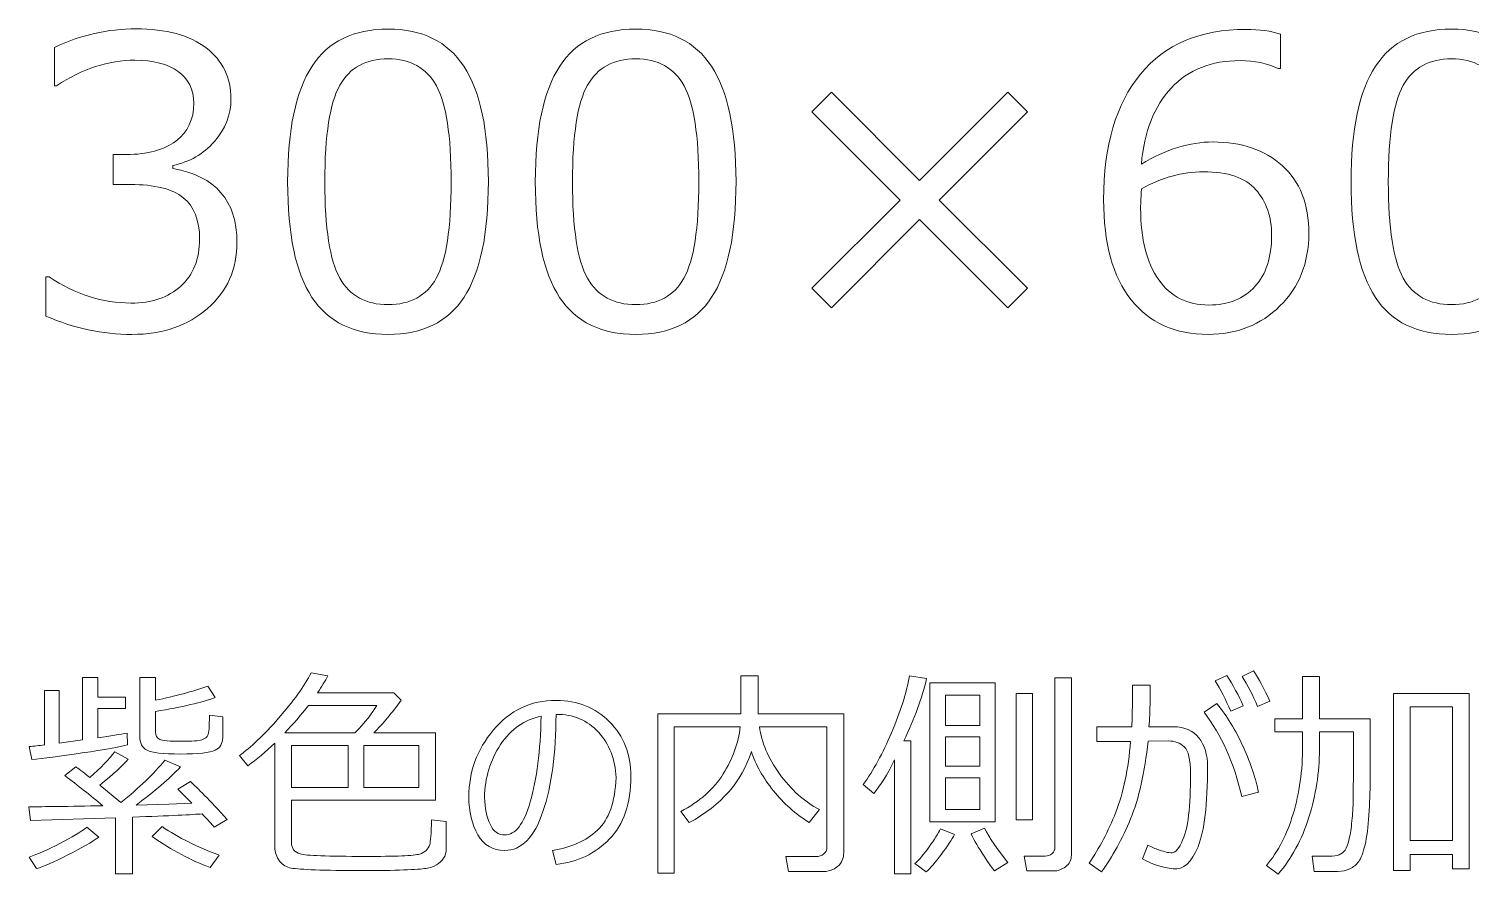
# Model space of a CAD drawing. Extents: x 0 to 812, y 0 to 300.
# Drawn here: x 605.28 to 637.84, y 279.75 to 298.82 of the extents above; entities that cross this region are included whole.
import ezdxf

# ---------------------------------------------------------------- set-up
doc = ezdxf.new("R2010")
doc.units = 0
doc.header["$MEASUREMENT"] = 0
doc.layers.add('TEMPLATE', color=216, linetype='CONTINUOUS', true_color=0x4c004c)

# ---------------------------------------------------------------- blocks, each defined once
blk = doc.blocks.new('block 3')
at = {"layer": 'TEMPLATE', "color": 214, "lineweight": 9, "true_color": 0x7f007f}
for points in [[(627.821, -7.03), (627.378, -7.474), (625.387, -5.479), (623.396, -7.474), (622.952, -7.03), (624.948, -5.039), (622.952, -3.048), (623.396, -2.604), (625.387, -4.6), (627.378, -2.604), (627.821, -3.048), (625.826, -5.039), (627.821, -7.03)], [(627.095, -19.071), (625.62, -19.071), (625.62, -15.934), (627.095, -15.934), (627.095, -19.071)], [(626.748, -16.893), (626.748, -16.21), (625.969, -16.21), (625.969, -16.893), (626.748, -16.893)], [(627.932, -19.024), (627.563, -19.024), (627.563, -16.175), (627.932, -16.175), (627.932, -19.024)], [(637.412, -19.806), (636.462, -19.806), (636.462, -20.167), (636.081, -20.167), (636.081, -16.171), (637.793, -16.171), (637.793, -20.133), (637.412, -20.133), (637.412, -19.806)], [(636.462, -19.488), (637.412, -19.488), (637.412, -16.476), (636.462, -16.476), (636.462, -19.488)], [(626.748, -17.816), (626.748, -17.15), (625.969, -17.15), (625.969, -17.816), (626.748, -17.816)], [(612.485, -18.292), (612.485, -17.35), (611.209, -17.35), (611.209, -18.292), (612.485, -18.292)], [(612.842, -17.35), (612.842, -18.292), (614.082, -18.292), (614.082, -17.35), (612.842, -17.35)], [(626.748, -18.077), (625.969, -18.077), (625.969, -18.79), (626.748, -18.79), (626.748, -18.077)]]:
    blk.add_lwpolyline(points, dxfattribs=at)
for points, knots in [([(605.668, -7.658), (605.668, -7.658), (605.668, -6.775), (605.668, -6.775), (605.668, -6.775), (605.738, -6.775), (605.738, -6.775), (606.333, -7.168), (606.948, -7.364), (607.584, -7.364), (608.053, -7.364), (608.429, -7.236), (608.711, -6.981), (608.994, -6.727), (609.135, -6.372), (609.135, -5.918), (609.135, -5.496), (609.012, -5.186), (608.766, -4.986), (608.52, -4.787), (608.122, -4.688), (607.571, -4.688), (607.571, -4.688), (607.184, -4.688), (607.184, -4.688), (607.184, -4.688), (607.184, -4.011), (607.184, -4.011), (607.184, -4.011), (607.483, -4.011), (607.483, -4.011), (607.958, -4.011), (608.33, -3.91), (608.599, -3.708), (608.869, -3.505), (609.004, -3.221), (609.004, -2.855), (609.004, -2.545), (608.885, -2.305), (608.65, -2.136), (608.414, -1.968), (608.089, -1.884), (607.676, -1.884), (607.082, -1.884), (606.491, -2.076), (605.905, -2.459), (605.905, -2.459), (605.857, -2.459), (605.857, -2.459), (605.857, -2.459), (605.857, -1.594), (605.857, -1.594), (606.449, -1.316), (607.063, -1.176), (607.698, -1.176), (608.381, -1.176), (608.909, -1.319), (609.283, -1.605), (609.656, -1.89), (609.843, -2.277), (609.843, -2.763), (609.843, -3.12), (609.718, -3.439), (609.469, -3.721), (609.22, -4.002), (608.908, -4.181), (608.533, -4.257), (608.533, -4.257), (608.533, -4.327), (608.533, -4.327), (609.497, -4.5), (609.979, -5.055), (609.979, -5.993), (609.979, -6.599), (609.758, -7.097), (609.315, -7.487), (608.873, -7.877), (608.303, -8.071), (607.606, -8.071), (606.941, -8.071), (606.295, -7.934), (605.668, -7.658)], [0, 0, 0, 0, 1, 1, 1, 2, 2, 2, 3, 3, 3, 4, 4, 4, 5, 5, 5, 6, 6, 6, 7, 7, 7, 8, 8, 8, 9, 9, 9, 10, 10, 10, 11, 11, 11, 12, 12, 12, 13, 13, 13, 14, 14, 14, 15, 15, 15, 16, 16, 16, 17, 17, 17, 18, 18, 18, 19, 19, 19, 20, 20, 20, 21, 21, 21, 22, 22, 22, 23, 23, 23, 24, 24, 24, 25, 25, 25, 26, 26, 26, 27, 27, 27, 27]), ([(613.39, -8.071), (612.61, -8.071), (612.037, -7.793), (611.671, -7.236), (611.305, -6.68), (611.122, -5.811), (611.122, -4.63), (611.122, -3.45), (611.306, -2.58), (611.673, -2.02), (612.041, -1.461), (612.613, -1.181), (613.39, -1.181), (614.16, -1.181), (614.73, -1.461), (615.099, -2.022), (615.468, -2.583), (615.653, -3.45), (615.653, -4.622), (615.653, -5.805), (615.469, -6.676), (615.103, -7.234), (614.737, -7.792), (614.166, -8.071), (613.39, -8.071)], [0, 0, 0, 0, 1, 1, 1, 2, 2, 2, 3, 3, 3, 4, 4, 4, 5, 5, 5, 6, 6, 6, 7, 7, 7, 8, 8, 8, 8]), ([(618.98, -8.071), (618.2, -8.071), (617.627, -7.793), (617.261, -7.236), (616.895, -6.68), (616.712, -5.811), (616.712, -4.63), (616.712, -3.45), (616.896, -2.58), (617.263, -2.02), (617.631, -1.461), (618.203, -1.181), (618.98, -1.181), (619.75, -1.181), (620.32, -1.461), (620.689, -2.022), (621.058, -2.583), (621.243, -3.45), (621.243, -4.622), (621.243, -5.805), (621.059, -6.676), (620.693, -7.234), (620.327, -7.792), (619.756, -8.071), (618.98, -8.071)], [0, 0, 0, 0, 1, 1, 1, 2, 2, 2, 3, 3, 3, 4, 4, 4, 5, 5, 5, 6, 6, 6, 7, 7, 7, 8, 8, 8, 8]), ([(633.534, -1.295), (633.534, -1.295), (633.534, -2.073), (633.534, -2.073), (633.534, -2.073), (633.481, -2.073), (633.481, -2.073), (633.235, -1.953), (632.948, -1.893), (632.62, -1.893), (631.973, -1.893), (631.456, -2.098), (631.069, -2.51), (630.682, -2.922), (630.457, -3.494), (630.392, -4.226), (630.946, -3.895), (631.485, -3.729), (632.009, -3.729), (632.651, -3.729), (633.172, -3.907), (633.572, -4.263), (633.972, -4.619), (634.171, -5.13), (634.171, -5.795), (634.171, -6.457), (633.955, -7.002), (633.521, -7.43), (633.087, -7.858), (632.548, -8.071), (631.904, -8.071), (631.157, -8.071), (630.576, -7.811), (630.161, -7.291), (629.747, -6.771), (629.54, -6.018), (629.54, -5.03), (629.54, -3.815), (629.817, -2.87), (630.372, -2.198), (630.928, -1.526), (631.721, -1.189), (632.752, -1.189), (633.062, -1.189), (633.323, -1.225), (633.534, -1.295)], [0, 0, 0, 0, 1, 1, 1, 2, 2, 2, 3, 3, 3, 4, 4, 4, 5, 5, 5, 6, 6, 6, 7, 7, 7, 8, 8, 8, 9, 9, 9, 10, 10, 10, 11, 11, 11, 12, 12, 12, 13, 13, 13, 14, 14, 14, 15, 15, 15, 15]), ([(637.393, -8.071), (636.613, -8.071), (636.041, -7.793), (635.675, -7.236), (635.308, -6.68), (635.125, -5.811), (635.125, -4.63), (635.125, -3.45), (635.309, -2.58), (635.677, -2.02), (636.044, -1.461), (636.616, -1.181), (637.393, -1.181), (638.163, -1.181), (638.733, -1.461), (639.102, -2.022), (639.471, -2.583), (639.656, -3.45), (639.656, -4.622), (639.656, -5.805), (639.473, -6.676), (639.107, -7.234), (638.74, -7.792), (638.169, -8.071), (637.393, -8.071)], [0, 0, 0, 0, 1, 1, 1, 2, 2, 2, 3, 3, 3, 4, 4, 4, 5, 5, 5, 6, 6, 6, 7, 7, 7, 8, 8, 8, 8]), ([(613.39, -1.853), (612.888, -1.853), (612.525, -2.052), (612.3, -2.449), (612.074, -2.845), (611.961, -3.573), (611.961, -4.63), (611.961, -5.679), (612.074, -6.403), (612.3, -6.801), (612.525, -7.2), (612.888, -7.399), (613.39, -7.399), (613.891, -7.399), (614.253, -7.2), (614.477, -6.801), (614.701, -6.403), (614.813, -5.676), (614.813, -4.622), (614.813, -3.587), (614.702, -2.868), (614.479, -2.462), (614.257, -2.056), (613.893, -1.853), (613.39, -1.853)], [0, 0, 0, 0, 1, 1, 1, 2, 2, 2, 3, 3, 3, 4, 4, 4, 5, 5, 5, 6, 6, 6, 7, 7, 7, 8, 8, 8, 8]), ([(618.98, -1.853), (618.478, -1.853), (618.115, -2.052), (617.89, -2.449), (617.664, -2.845), (617.551, -3.573), (617.551, -4.63), (617.551, -5.679), (617.664, -6.403), (617.89, -6.801), (618.115, -7.2), (618.478, -7.399), (618.98, -7.399), (619.481, -7.399), (619.843, -7.2), (620.067, -6.801), (620.291, -6.403), (620.403, -5.676), (620.403, -4.622), (620.403, -3.587), (620.292, -2.868), (620.069, -2.462), (619.847, -2.056), (619.483, -1.853), (618.98, -1.853)], [0, 0, 0, 0, 1, 1, 1, 2, 2, 2, 3, 3, 3, 4, 4, 4, 5, 5, 5, 6, 6, 6, 7, 7, 7, 8, 8, 8, 8]), ([(637.393, -1.853), (636.892, -1.853), (636.529, -2.052), (636.303, -2.449), (636.077, -2.845), (635.965, -3.573), (635.965, -4.63), (635.965, -5.679), (636.077, -6.403), (636.303, -6.801), (636.529, -7.2), (636.892, -7.399), (637.393, -7.399), (637.894, -7.399), (638.256, -7.2), (638.481, -6.801), (638.705, -6.403), (638.816, -5.676), (638.816, -4.622), (638.816, -3.587), (638.705, -2.868), (638.483, -2.462), (638.26, -2.056), (637.897, -1.853), (637.393, -1.853)], [0, 0, 0, 0, 1, 1, 1, 2, 2, 2, 3, 3, 3, 4, 4, 4, 5, 5, 5, 6, 6, 6, 7, 7, 7, 8, 8, 8, 8]), ([(630.392, -4.789), (630.38, -5.029), (630.375, -5.174), (630.375, -5.224), (630.375, -5.921), (630.511, -6.459), (630.783, -6.839), (631.056, -7.218), (631.432, -7.408), (631.912, -7.408), (632.355, -7.408), (632.702, -7.269), (632.954, -6.993), (633.206, -6.716), (633.332, -6.328), (633.332, -5.83), (633.332, -5.417), (633.213, -5.076), (632.976, -4.806), (632.739, -4.537), (632.345, -4.402), (631.794, -4.402), (631.317, -4.402), (630.849, -4.531), (630.392, -4.789)], [0, 0, 0, 0, 1, 1, 1, 2, 2, 2, 3, 3, 3, 4, 4, 4, 5, 5, 5, 6, 6, 6, 7, 7, 7, 8, 8, 8, 8]), ([(605.347, -17.665), (605.347, -17.665), (605.291, -17.372), (605.291, -17.372), (605.396, -17.362), (605.512, -17.35), (605.637, -17.335), (605.637, -17.335), (605.637, -16.107), (605.637, -16.107), (605.637, -16.107), (605.969, -16.107), (605.969, -16.107), (605.969, -16.107), (605.969, -17.294), (605.969, -17.294), (605.969, -17.294), (606.489, -17.223), (606.489, -17.223), (606.489, -17.223), (606.489, -15.812), (606.489, -15.812), (606.489, -15.812), (606.841, -15.812), (606.841, -15.812), (606.841, -15.812), (606.841, -16.256), (606.841, -16.256), (606.841, -16.256), (607.459, -16.256), (607.459, -16.256), (607.459, -16.256), (607.459, -16.51), (607.459, -16.51), (607.459, -16.51), (606.841, -16.51), (606.841, -16.51), (606.841, -16.51), (606.841, -17.174), (606.841, -17.174), (607.124, -17.132), (607.344, -17.096), (607.5, -17.066), (607.5, -17.066), (607.51, -17.333), (607.51, -17.333), (607.334, -17.377), (606.993, -17.437), (606.488, -17.515), (605.983, -17.592), (605.602, -17.642), (605.347, -17.665)], [0, 0, 0, 0, 1, 1, 1, 2, 2, 2, 3, 3, 3, 4, 4, 4, 5, 5, 5, 6, 6, 6, 7, 7, 7, 8, 8, 8, 9, 9, 9, 10, 10, 10, 11, 11, 11, 12, 12, 12, 13, 13, 13, 14, 14, 14, 15, 15, 15, 16, 16, 16, 17, 17, 17, 17]), ([(607.786, -15.812), (607.786, -15.812), (608.142, -15.812), (608.142, -15.812), (608.142, -15.812), (608.142, -16.324), (608.142, -16.324), (608.58, -16.237), (608.973, -16.131), (609.321, -16.007), (609.321, -16.007), (609.483, -16.266), (609.483, -16.266), (609.195, -16.375), (608.748, -16.479), (608.142, -16.578), (608.142, -16.578), (608.142, -17.042), (608.142, -17.042), (608.142, -17.125), (608.173, -17.181), (608.234, -17.209), (608.295, -17.238), (608.463, -17.252), (608.74, -17.252), (608.963, -17.252), (609.111, -17.241), (609.183, -17.218), (609.256, -17.195), (609.303, -17.161), (609.324, -17.115), (609.345, -17.07), (609.356, -16.919), (609.356, -16.664), (609.356, -16.664), (609.656, -16.7), (609.656, -16.7), (609.656, -16.7), (609.656, -17.169), (609.656, -17.169), (609.656, -17.304), (609.598, -17.4), (609.483, -17.456), (609.367, -17.512), (609.106, -17.54), (608.699, -17.54), (608.307, -17.54), (608.056, -17.511), (607.948, -17.452), (607.84, -17.394), (607.786, -17.289), (607.786, -17.137), (607.786, -17.137), (607.786, -15.812), (607.786, -15.812)], [0, 0, 0, 0, 1, 1, 1, 2, 2, 2, 3, 3, 3, 4, 4, 4, 5, 5, 5, 6, 6, 6, 7, 7, 7, 8, 8, 8, 9, 9, 9, 10, 10, 10, 11, 11, 11, 12, 12, 12, 13, 13, 13, 14, 14, 14, 15, 15, 15, 16, 16, 16, 17, 17, 17, 18, 18, 18, 18]), ([(610.833, -17.291), (610.624, -17.491), (610.422, -17.662), (610.225, -17.804), (610.225, -17.804), (610.032, -17.574), (610.032, -17.574), (610.287, -17.395), (610.583, -17.115), (610.918, -16.732), (611.253, -16.35), (611.498, -16.008), (611.653, -15.707), (611.653, -15.707), (612.031, -15.777), (612.031, -15.777), (611.971, -15.891), (611.893, -16.019), (611.797, -16.161), (611.797, -16.161), (613.521, -16.161), (613.521, -16.161), (613.521, -16.161), (613.684, -16.324), (613.684, -16.324), (613.481, -16.608), (613.275, -16.854), (613.066, -17.064), (613.066, -17.064), (614.458, -17.064), (614.458, -17.064), (614.458, -17.064), (614.458, -18.583), (614.458, -18.583), (614.458, -18.583), (611.209, -18.583), (611.209, -18.583), (611.209, -18.583), (611.209, -19.537), (611.209, -19.537), (611.209, -19.671), (611.274, -19.756), (611.406, -19.794), (611.538, -19.831), (612.027, -19.85), (612.874, -19.85), (613.214, -19.85), (613.488, -19.846), (613.696, -19.838), (613.905, -19.829), (614.039, -19.816), (614.099, -19.797), (614.159, -19.779), (614.209, -19.752), (614.247, -19.717), (614.285, -19.682), (614.313, -19.636), (614.33, -19.579), (614.347, -19.522), (614.361, -19.338), (614.372, -19.027), (614.372, -19.027), (614.702, -19.064), (614.702, -19.064), (614.702, -19.064), (614.702, -19.684), (614.702, -19.684), (614.702, -19.759), (614.682, -19.827), (614.642, -19.888), (614.602, -19.949), (614.549, -19.999), (614.481, -20.039), (614.413, -20.079), (614.335, -20.106), (614.246, -20.121), (614.156, -20.135), (613.988, -20.147), (613.743, -20.156), (613.497, -20.165), (613.18, -20.17), (612.793, -20.17), (612.362, -20.17), (612.014, -20.164), (611.749, -20.154), (611.485, -20.143), (611.303, -20.13), (611.202, -20.113), (611.102, -20.097), (611.016, -20.044), (610.942, -19.955), (610.869, -19.865), (610.833, -19.76), (610.833, -19.64), (610.833, -19.64), (610.833, -17.291), (610.833, -17.291)], [0, 0, 0, 0, 1, 1, 1, 2, 2, 2, 3, 3, 3, 4, 4, 4, 5, 5, 5, 6, 6, 6, 7, 7, 7, 8, 8, 8, 9, 9, 9, 10, 10, 10, 11, 11, 11, 12, 12, 12, 13, 13, 13, 14, 14, 14, 15, 15, 15, 16, 16, 16, 17, 17, 17, 18, 18, 18, 19, 19, 19, 20, 20, 20, 21, 21, 21, 22, 22, 22, 23, 23, 23, 24, 24, 24, 25, 25, 25, 26, 26, 26, 27, 27, 27, 28, 28, 28, 29, 29, 29, 30, 30, 30, 31, 31, 31, 32, 32, 32, 32]), ([(623.164, -20.194), (623.164, -20.194), (622.429, -20.194), (622.429, -20.194), (622.429, -20.194), (622.368, -19.852), (622.368, -19.852), (622.368, -19.852), (623.052, -19.852), (623.052, -19.852), (623.118, -19.852), (623.176, -19.833), (623.224, -19.795), (623.272, -19.757), (623.296, -19.707), (623.296, -19.647), (623.296, -19.647), (623.296, -16.925), (623.296, -16.925), (623.296, -16.925), (621.775, -16.925), (621.775, -16.925), (621.816, -17.272), (621.965, -17.625), (622.223, -17.985), (622.481, -18.344), (622.782, -18.614), (623.128, -18.795), (623.128, -18.795), (622.893, -19.081), (622.893, -19.081), (622.587, -18.894), (622.318, -18.656), (622.087, -18.369), (621.856, -18.082), (621.69, -17.787), (621.589, -17.484), (621.374, -18.164), (620.906, -18.699), (620.185, -19.088), (620.185, -19.088), (619.995, -18.837), (619.995, -18.837), (620.42, -18.614), (620.74, -18.331), (620.954, -17.989), (621.169, -17.648), (621.297, -17.293), (621.338, -16.925), (621.338, -16.925), (619.844, -16.925), (619.844, -16.925), (619.844, -16.925), (619.844, -20.228), (619.844, -20.228), (619.844, -20.228), (619.475, -20.228), (619.475, -20.228), (619.475, -20.228), (619.475, -16.629), (619.475, -16.629), (619.475, -16.629), (621.353, -16.629), (621.353, -16.629), (621.353, -16.629), (621.353, -15.777), (621.353, -15.777), (621.353, -15.777), (621.741, -15.777), (621.741, -15.777), (621.741, -15.777), (621.741, -16.629), (621.741, -16.629), (621.741, -16.629), (623.674, -16.629), (623.674, -16.629), (623.674, -16.629), (623.674, -19.76), (623.674, -19.76), (623.674, -19.891), (623.629, -19.997), (623.537, -20.076), (623.446, -20.155), (623.322, -20.194), (623.164, -20.194)], [0, 0, 0, 0, 1, 1, 1, 2, 2, 2, 3, 3, 3, 4, 4, 4, 5, 5, 5, 6, 6, 6, 7, 7, 7, 8, 8, 8, 9, 9, 9, 10, 10, 10, 11, 11, 11, 12, 12, 12, 13, 13, 13, 14, 14, 14, 15, 15, 15, 16, 16, 16, 17, 17, 17, 18, 18, 18, 19, 19, 19, 20, 20, 20, 21, 21, 21, 22, 22, 22, 23, 23, 23, 24, 24, 24, 25, 25, 25, 26, 26, 26, 27, 27, 27, 28, 28, 28, 28]), ([(625.544, -15.838), (625.443, -16.273), (625.271, -16.742), (625.027, -17.245), (625.027, -17.245), (625.185, -17.245), (625.185, -17.245), (625.185, -17.245), (625.185, -20.245), (625.185, -20.245), (625.185, -20.245), (624.819, -20.245), (624.819, -20.245), (624.819, -20.245), (624.819, -17.672), (624.819, -17.672), (624.653, -18.009), (624.497, -18.263), (624.351, -18.434), (624.351, -18.434), (624.116, -18.224), (624.116, -18.224), (624.342, -17.916), (624.554, -17.528), (624.753, -17.058), (624.952, -16.588), (625.088, -16.162), (625.161, -15.777), (625.161, -15.777), (625.544, -15.838), (625.544, -15.838)], [0, 0, 0, 0, 1, 1, 1, 2, 2, 2, 3, 3, 3, 4, 4, 4, 5, 5, 5, 6, 6, 6, 7, 7, 7, 8, 8, 8, 9, 9, 9, 10, 10, 10, 10]), ([(628.813, -19.825), (628.813, -19.931), (628.769, -20.017), (628.681, -20.082), (628.593, -20.147), (628.505, -20.179), (628.415, -20.179), (628.415, -20.179), (627.81, -20.179), (627.81, -20.179), (627.81, -20.179), (627.749, -19.842), (627.749, -19.842), (627.749, -19.842), (628.222, -19.842), (628.222, -19.842), (628.283, -19.842), (628.334, -19.824), (628.377, -19.786), (628.421, -19.749), (628.442, -19.702), (628.442, -19.647), (628.442, -19.647), (628.442, -15.817), (628.442, -15.817), (628.442, -15.817), (628.813, -15.817), (628.813, -15.817), (628.813, -15.817), (628.813, -19.825), (628.813, -19.825)], [0, 0, 0, 0, 1, 1, 1, 2, 2, 2, 3, 3, 3, 4, 4, 4, 5, 5, 5, 6, 6, 6, 7, 7, 7, 8, 8, 8, 9, 9, 9, 10, 10, 10, 10]), ([(632.692, -16.449), (632.692, -16.449), (632.412, -16.573), (632.412, -16.573), (632.295, -16.311), (632.176, -16.084), (632.058, -15.89), (632.058, -15.89), (632.321, -15.768), (632.321, -15.768), (632.463, -15.987), (632.587, -16.215), (632.692, -16.449)], [0, 0, 0, 0, 1, 1, 1, 2, 2, 2, 3, 3, 3, 4, 4, 4, 4]), ([(633.295, -16.349), (633.295, -16.349), (633.015, -16.464), (633.015, -16.464), (632.906, -16.211), (632.789, -15.986), (632.666, -15.787), (632.666, -15.787), (632.924, -15.663), (632.924, -15.663), (633.037, -15.837), (633.16, -16.065), (633.295, -16.349)], [0, 0, 0, 0, 1, 1, 1, 2, 2, 2, 3, 3, 3, 4, 4, 4, 4]), ([(634.411, -17.44), (634.411, -17.953), (634.332, -18.462), (634.173, -18.967), (634.015, -19.473), (633.783, -19.9), (633.479, -20.25), (633.479, -20.25), (633.215, -20.055), (633.215, -20.055), (633.477, -19.744), (633.678, -19.355), (633.819, -18.888), (633.96, -18.421), (634.031, -17.911), (634.031, -17.357), (634.031, -17.357), (634.031, -17.042), (634.031, -17.042), (634.031, -17.042), (633.408, -17.042), (633.408, -17.042), (633.408, -17.042), (633.408, -16.747), (633.408, -16.747), (633.408, -16.747), (634.031, -16.747), (634.031, -16.747), (634.031, -16.747), (634.031, -15.787), (634.031, -15.787), (634.031, -15.787), (634.411, -15.787), (634.411, -15.787), (634.411, -15.787), (634.411, -16.747), (634.411, -16.747), (634.411, -16.747), (635.559, -16.747), (635.559, -16.747), (635.559, -16.747), (635.559, -17.418), (635.559, -17.418), (635.559, -17.418), (635.556, -18.138), (635.556, -18.138), (635.555, -18.389), (635.545, -18.649), (635.528, -18.917), (635.511, -19.186), (635.482, -19.409), (635.44, -19.588), (635.399, -19.768), (635.352, -19.893), (635.299, -19.965), (635.246, -20.036), (635.179, -20.091), (635.098, -20.131), (635.016, -20.17), (634.926, -20.189), (634.826, -20.189), (634.826, -20.189), (634.294, -20.189), (634.294, -20.189), (634.294, -20.189), (634.25, -19.847), (634.25, -19.847), (634.25, -19.847), (634.636, -19.847), (634.636, -19.847), (634.727, -19.847), (634.8, -19.836), (634.856, -19.814), (634.911, -19.792), (634.956, -19.756), (634.99, -19.706), (635.024, -19.655), (635.053, -19.582), (635.076, -19.486), (635.1, -19.39), (635.121, -19.264), (635.138, -19.108), (635.155, -18.951), (635.166, -18.796), (635.171, -18.64), (635.175, -18.485), (635.178, -18.126), (635.178, -17.565), (635.178, -17.565), (635.178, -17.042), (635.178, -17.042), (635.178, -17.042), (634.411, -17.042), (634.411, -17.042), (634.411, -17.042), (634.411, -17.44), (634.411, -17.44)], [0, 0, 0, 0, 1, 1, 1, 2, 2, 2, 3, 3, 3, 4, 4, 4, 5, 5, 5, 6, 6, 6, 7, 7, 7, 8, 8, 8, 9, 9, 9, 10, 10, 10, 11, 11, 11, 12, 12, 12, 13, 13, 13, 14, 14, 14, 15, 15, 15, 16, 16, 16, 17, 17, 17, 18, 18, 18, 19, 19, 19, 20, 20, 20, 21, 21, 21, 22, 22, 22, 23, 23, 23, 24, 24, 24, 25, 25, 25, 26, 26, 26, 27, 27, 27, 28, 28, 28, 29, 29, 29, 30, 30, 30, 31, 31, 31, 32, 32, 32, 32]), ([(630.588, -16.427), (630.585, -16.573), (630.576, -16.74), (630.564, -16.927), (630.564, -16.927), (631.12, -16.925), (631.12, -16.925), (631.367, -16.925), (631.557, -17.008), (631.688, -17.173), (631.819, -17.338), (631.885, -17.554), (631.887, -17.821), (631.885, -18.674), (631.814, -19.277), (631.672, -19.631), (631.53, -19.985), (631.342, -20.152), (631.108, -20.131), (630.866, -20.101), (630.635, -20.027), (630.417, -19.908), (630.417, -19.908), (630.539, -19.598), (630.539, -19.598), (630.624, -19.639), (630.706, -19.674), (630.787, -19.703), (630.868, -19.733), (630.958, -19.755), (631.059, -19.772), (631.136, -19.78), (631.214, -19.705), (631.295, -19.547), (631.375, -19.389), (631.43, -19.18), (631.458, -18.92), (631.487, -18.659), (631.501, -18.348), (631.501, -17.987), (631.501, -17.665), (631.454, -17.46), (631.36, -17.374), (631.265, -17.288), (631.146, -17.245), (631.001, -17.245), (631.001, -17.245), (630.542, -17.247), (630.542, -17.247), (630.468, -17.957), (630.337, -18.541), (630.149, -18.999), (629.96, -19.457), (629.74, -19.858), (629.489, -20.201), (629.489, -20.201), (629.214, -20.001), (629.214, -20.001), (629.443, -19.669), (629.644, -19.285), (629.816, -18.85), (629.989, -18.415), (630.099, -17.883), (630.146, -17.255), (630.146, -17.255), (629.387, -17.255), (629.387, -17.255), (629.387, -17.255), (629.387, -16.927), (629.387, -16.927), (629.387, -16.927), (630.175, -16.927), (630.175, -16.927), (630.187, -16.778), (630.192, -16.464), (630.192, -15.987), (630.192, -15.987), (630.588, -15.987), (630.588, -15.987), (630.588, -15.987), (630.588, -16.427), (630.588, -16.427)], [0, 0, 0, 0, 1, 1, 1, 2, 2, 2, 3, 3, 3, 4, 4, 4, 5, 5, 5, 6, 6, 6, 7, 7, 7, 8, 8, 8, 9, 9, 9, 10, 10, 10, 11, 11, 11, 12, 12, 12, 13, 13, 13, 14, 14, 14, 15, 15, 15, 16, 16, 16, 17, 17, 17, 18, 18, 18, 19, 19, 19, 20, 20, 20, 21, 21, 21, 22, 22, 22, 23, 23, 23, 24, 24, 24, 25, 25, 25, 26, 26, 26, 27, 27, 27, 27]), ([(611.592, -16.442), (611.426, -16.656), (611.247, -16.864), (611.057, -17.064), (611.057, -17.064), (612.642, -17.064), (612.642, -17.064), (612.871, -16.825), (613.035, -16.619), (613.132, -16.446), (613.132, -16.446), (611.592, -16.442), (611.592, -16.442)], [0, 0, 0, 0, 1, 1, 1, 2, 2, 2, 3, 3, 3, 4, 4, 4, 4]), ([(617.182, -20.03), (617.182, -20.03), (617.102, -19.718), (617.102, -19.718), (617.519, -19.651), (617.856, -19.498), (618.115, -19.259), (618.374, -19.02), (618.514, -18.624), (618.535, -18.072), (618.519, -17.659), (618.386, -17.317), (618.137, -17.046), (617.888, -16.775), (617.569, -16.641), (617.18, -16.644), (617.18, -17.52), (617.082, -18.251), (616.886, -18.837), (616.69, -19.423), (616.401, -19.715), (616.02, -19.715), (615.752, -19.715), (615.55, -19.598), (615.415, -19.363), (615.28, -19.128), (615.212, -18.841), (615.212, -18.502), (615.212, -17.944), (615.397, -17.442), (615.766, -16.997), (616.136, -16.552), (616.609, -16.329), (617.185, -16.329), (617.665, -16.329), (618.066, -16.49), (618.387, -16.813), (618.709, -17.135), (618.869, -17.544), (618.869, -18.041), (618.869, -18.653), (618.709, -19.125), (618.387, -19.457), (618.066, -19.789), (617.664, -19.98), (617.182, -20.03)], [0, 0, 0, 0, 1, 1, 1, 2, 2, 2, 3, 3, 3, 4, 4, 4, 5, 5, 5, 6, 6, 6, 7, 7, 7, 8, 8, 8, 9, 9, 9, 10, 10, 10, 11, 11, 11, 12, 12, 12, 13, 13, 13, 14, 14, 14, 15, 15, 15, 15]), ([(633.034, -18.4), (633.034, -18.4), (632.656, -18.5), (632.656, -18.5), (632.483, -17.736), (632.2, -17.102), (631.806, -16.595), (631.806, -16.595), (632.092, -16.4), (632.092, -16.4), (632.321, -16.672), (632.522, -17.001), (632.695, -17.386), (632.867, -17.772), (632.98, -18.11), (633.034, -18.4)], [0, 0, 0, 0, 1, 1, 1, 2, 2, 2, 3, 3, 3, 4, 4, 4, 5, 5, 5, 5]), ([(616.843, -16.686), (616.47, -16.761), (616.166, -16.973), (615.93, -17.324), (615.694, -17.675), (615.573, -18.074), (615.566, -18.522), (615.573, -18.759), (615.615, -18.961), (615.693, -19.126), (615.771, -19.291), (615.88, -19.37), (616.02, -19.364), (616.261, -19.37), (616.454, -19.121), (616.6, -18.616), (616.746, -18.11), (616.827, -17.467), (616.843, -16.686)], [0, 0, 0, 0, 1, 1, 1, 2, 2, 2, 3, 3, 3, 4, 4, 4, 5, 5, 5, 6, 6, 6, 6]), ([(607.239, -20.245), (607.239, -20.245), (607.239, -18.978), (607.239, -18.978), (607.239, -18.978), (605.317, -19.042), (605.317, -19.042), (605.317, -19.042), (605.281, -18.729), (605.281, -18.729), (605.613, -18.729), (606.17, -18.722), (606.953, -18.707), (606.67, -18.473), (606.383, -18.246), (606.092, -18.026), (606.092, -18.026), (606.338, -17.826), (606.338, -17.826), (606.387, -17.858), (606.494, -17.94), (606.658, -18.07), (606.904, -17.852), (607.092, -17.658), (607.224, -17.489), (607.224, -17.489), (607.525, -17.653), (607.525, -17.653), (607.402, -17.796), (607.188, -17.994), (606.88, -18.246), (606.88, -18.246), (607.359, -18.634), (607.359, -18.634), (607.767, -18.305), (608.098, -17.987), (608.352, -17.679), (608.352, -17.679), (608.704, -17.831), (608.704, -17.831), (608.455, -18.091), (608.122, -18.378), (607.705, -18.693), (607.705, -18.693), (608.44, -18.673), (608.44, -18.673), (608.44, -18.673), (608.963, -18.651), (608.963, -18.651), (608.818, -18.503), (608.711, -18.398), (608.643, -18.336), (608.643, -18.336), (608.928, -18.163), (608.928, -18.163), (609.08, -18.296), (609.356, -18.58), (609.758, -19.015), (609.758, -19.015), (609.463, -19.188), (609.463, -19.188), (609.413, -19.125), (609.323, -19.025), (609.195, -18.89), (608.981, -18.907), (608.457, -18.931), (607.622, -18.964), (607.622, -18.964), (607.622, -20.245), (607.622, -20.245), (607.622, -20.245), (607.239, -20.245), (607.239, -20.245)], [0, 0, 0, 0, 1, 1, 1, 2, 2, 2, 3, 3, 3, 4, 4, 4, 5, 5, 5, 6, 6, 6, 7, 7, 7, 8, 8, 8, 9, 9, 9, 10, 10, 10, 11, 11, 11, 12, 12, 12, 13, 13, 13, 14, 14, 14, 15, 15, 15, 16, 16, 16, 17, 17, 17, 18, 18, 18, 19, 19, 19, 20, 20, 20, 21, 21, 21, 22, 22, 22, 23, 23, 23, 24, 24, 24, 24]), ([(605.454, -20.126), (605.454, -20.126), (605.291, -19.867), (605.291, -19.867), (605.483, -19.8), (605.713, -19.697), (605.983, -19.557), (606.252, -19.417), (606.454, -19.296), (606.587, -19.193), (606.587, -19.193), (606.863, -19.413), (606.863, -19.413), (606.707, -19.525), (606.474, -19.66), (606.164, -19.817), (605.853, -19.974), (605.617, -20.077), (605.454, -20.126)], [0, 0, 0, 0, 1, 1, 1, 2, 2, 2, 3, 3, 3, 4, 4, 4, 5, 5, 5, 6, 6, 6, 6]), ([(609.377, -20.101), (608.948, -19.945), (608.509, -19.712), (608.062, -19.403), (608.062, -19.403), (608.291, -19.178), (608.291, -19.178), (608.654, -19.426), (609.084, -19.64), (609.58, -19.821), (609.58, -19.821), (609.377, -20.101), (609.377, -20.101)], [0, 0, 0, 0, 1, 1, 1, 2, 2, 2, 3, 3, 3, 4, 4, 4, 4]), ([(626.172, -19.357), (626.115, -19.469), (626.017, -19.617), (625.879, -19.802), (625.74, -19.987), (625.626, -20.119), (625.535, -20.199), (625.535, -20.199), (625.281, -20.011), (625.281, -20.011), (625.37, -19.93), (625.476, -19.805), (625.599, -19.637), (625.722, -19.47), (625.808, -19.334), (625.857, -19.23), (625.857, -19.23), (626.172, -19.357), (626.172, -19.357)], [0, 0, 0, 0, 1, 1, 1, 2, 2, 2, 3, 3, 3, 4, 4, 4, 5, 5, 5, 6, 6, 6, 6]), ([(627.38, -19.989), (627.38, -19.989), (627.075, -20.172), (627.075, -20.172), (627.01, -20.097), (626.917, -19.964), (626.796, -19.773), (626.674, -19.582), (626.592, -19.438), (626.55, -19.342), (626.55, -19.342), (626.855, -19.215), (626.855, -19.215), (626.961, -19.432), (627.136, -19.689), (627.38, -19.989)], [0, 0, 0, 0, 1, 1, 1, 2, 2, 2, 3, 3, 3, 4, 4, 4, 5, 5, 5, 5])]:
    blk.add_open_spline(points, degree=3, knots=knots, dxfattribs=at)

msp = doc.modelspace()

# ---------------------------------------------------------------- block references
at = {"layer": 'TEMPLATE'}
msp.add_blockref('block 3', (0, 300), dxfattribs=at)

doc.saveas('drawing.dxf')
